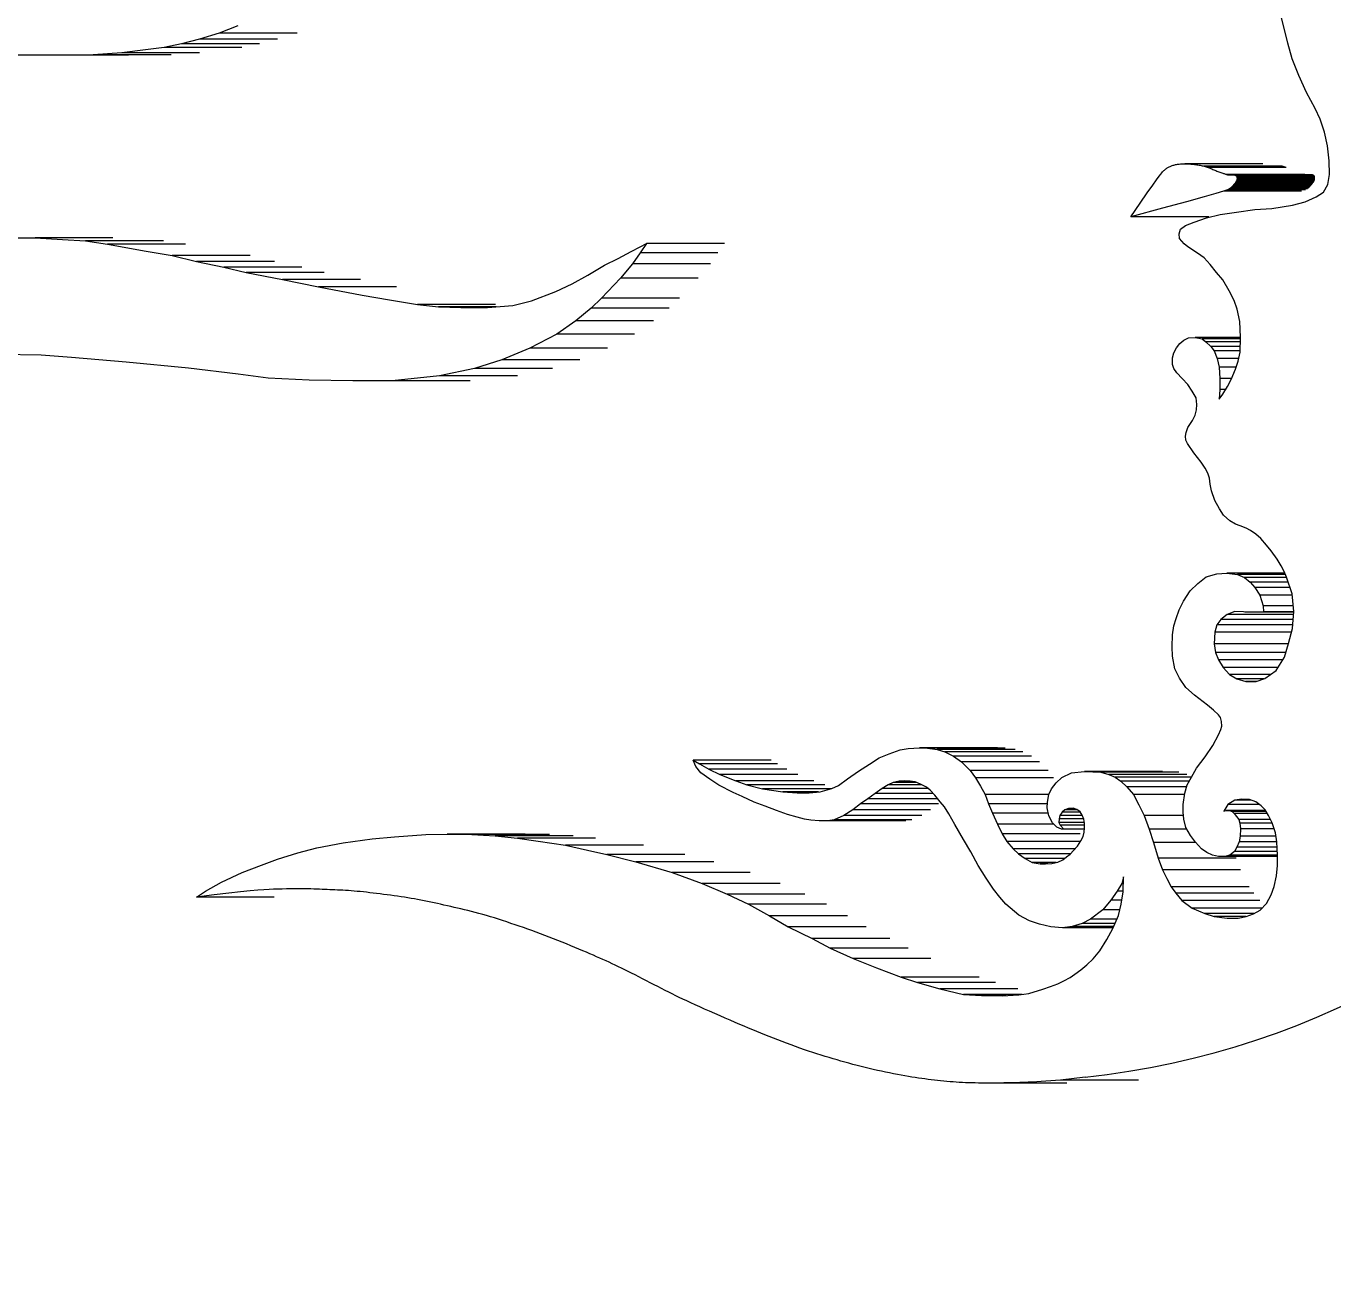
# Model space of a CAD drawing. Header units: inches. Extents: x 19 to 503, y 7 to 322.
# Drawn here: x 374.209 to 374.733, y 122.942 to 123.445 of the extents above; entities that cross this region are included whole.
import ezdxf

# ---------------------------------------------------------------- set-up
doc = ezdxf.new("R2010")
doc.units = ezdxf.units.IN
doc.header["$LTSCALE"] = 15
doc.header["$MEASUREMENT"] = 0
doc.layers.add('Dimension (ANSI)', color=7, linetype='Continuous', lineweight=25)
doc.layers.add('Visible (ANSI)', color=7, linetype='Continuous', lineweight=50)
doc.styles.add('MEMCOR Medium', font='arial.ttf')
doc.dimstyles.new('Default (ANSI)', dxfattribs={"dimscale": 15, "dimtxt": 0.15, "dimasz": 0.098425, "dimexe": 0.125, "dimexo": 0.0625, "dimgap": 0.031496, "dimtad": 0, "dimtih": 1, "dimtoh": 1, "dimdec": 4, "dimrnd": 1e-08, "dimzin": 3, "dimdsep": 46, "dimlunit": 5, "dimtxsty": 'MEMCOR Medium', "dimcen": 0.09, "dimdle": 0.393701, "dimclrd": 256, "dimclre": 256, "dimclrt": 256, "dimadec": 0, "dimazin": 1, "dimtfac": 0.8, "dimtofl": 0, "dimtmove": 0, "dimatfit": 3, "dimfxl": 1, "dimfrac": 1, "dimtolj": 1, "dimtzin": 4, "dimlwd": -1, "dimlwe": -1, "dimarcsym": 0})

# ---------------------------------------------------------------- blocks, each defined once
blk = doc.blocks.new('*D25')
at = {"layer": 'Defpoints', "color": 0, "transparency": 16777216}
for p in [(385.97105, 149.75937), (323.54898, 58.49137), (366.3834, 58.49137)]:
    blk.add_point(p, dxfattribs=at)
at = {"layer": 'Dimension (ANSI)', "transparency": 16777216}
for p, q in [((385.03355, 149.75937), (321.67398, 149.75937)), ((323.54898, 148.28299), (323.54898, 114.59505)), ((323.54898, 59.96775), (323.54898, 95.4736)), ((365.4459, 58.49137), (321.67398, 58.49137))]:
    blk.add_line(p, q, dxfattribs=at)
for points in [[(323.30292, 148.28299), (323.79504, 148.28299), (323.54898, 149.75937)], [(323.30292, 59.96775), (323.79504, 59.96775), (323.54898, 58.49137)]]:
    blk.add_solid(points, dxfattribs=at)
at = {"layer": 'Dimension (ANSI)', "transparency": 16777216, "char_height": 2.2500001, "attachment_point": 5, "style": 'MEMCOR Medium'}
for s, insert in [('\\A1; \\fArial|b0|i0;91{\\H0.8x;\\S1#4;} in', (323.54898, 107.32963)), ('\\A1;[2318.2 mm]{\\P\\fArial|b0|i0;SHIPPING\\P\\fArial|b0|i0;HEIGHT\\P\\fArial|b0|i0;REF.}', (323.54898, 97.76891))]:
    blk.add_mtext(s, dxfattribs=dict(at, insert=insert))

msp = doc.modelspace()

# ---------------------------------------------------------------- linework, layer by layer
at = {"layer": 'Visible (ANSI)', "linetype": 'Continuous', "lineweight": 18}
for p, q in [((374.71462, 123.43844), (374.71125, 123.45201)), ((374.29351, 123.44542), (374.28603, 123.44251)), ((374.27818, 123.44015), (374.27094, 123.43823)), ((374.28603, 123.44251), (374.27818, 123.44015)), ((374.30943, 123.44015), (374.27818, 123.44015)), ((374.31728, 123.44251), (374.28603, 123.44251)), ((374.21838, 123.43364), (374.20506, 123.43372)), ((374.23558, 123.43377), (374.21838, 123.43364)), ((374.24963, 123.43364), (374.21838, 123.43364)), ((374.24695, 123.43464), (374.23558, 123.43377)), ((374.26683, 123.43377), (374.23558, 123.43377)), ((374.25656, 123.43577), (374.24695, 123.43464)), ((374.2782, 123.43464), (374.24695, 123.43464)), ((374.26393, 123.43672), (374.25656, 123.43577)), ((374.27094, 123.43823), (374.26393, 123.43672)), ((374.29518, 123.43672), (374.26393, 123.43672)), ((374.30219, 123.43823), (374.27094, 123.43823)), ((374.71638, 123.4322), (374.71462, 123.43844)), ((374.71905, 123.42551), (374.71638, 123.4322)), ((374.72216, 123.41877), (374.71905, 123.42551)), ((374.72562, 123.41225), (374.72216, 123.41877)), ((374.72754, 123.40796), (374.72562, 123.41225)), ((374.72929, 123.40281), (374.72754, 123.40796)), ((374.73052, 123.39738), (374.72929, 123.40281)), ((374.73121, 123.39132), (374.73052, 123.39738)), ((374.73136, 123.38578), (374.73121, 123.39132)), ((374.66366, 123.38601), (374.66408, 123.38653)), ((374.66408, 123.38653), (374.66438, 123.38685)), ((374.66438, 123.38685), (374.66465, 123.38713)), ((374.66465, 123.38713), (374.66492, 123.38739)), ((374.66492, 123.38739), (374.66518, 123.38764)), ((374.66518, 123.38764), (374.66545, 123.38787)), ((374.66545, 123.38787), (374.66572, 123.38808)), ((374.66572, 123.38808), (374.66599, 123.38828)), ((374.66599, 123.38828), (374.66626, 123.38847)), ((374.66626, 123.38847), (374.66653, 123.38864)), ((374.66653, 123.38864), (374.66681, 123.3888)), ((374.66681, 123.3888), (374.66709, 123.38895)), ((374.66709, 123.38895), (374.66737, 123.38909)), ((374.66737, 123.38909), (374.66767, 123.38921)), ((374.66767, 123.38921), (374.66797, 123.38933)), ((374.66797, 123.38933), (374.66827, 123.38944)), ((374.66827, 123.38944), (374.66859, 123.38954)), ((374.66859, 123.38954), (374.66891, 123.38963)), ((374.66891, 123.38963), (374.66925, 123.38972)), ((374.66925, 123.38972), (374.66959, 123.3898)), ((374.66959, 123.3898), (374.66995, 123.38987)), ((374.66995, 123.38987), (374.67032, 123.38993)), ((374.67032, 123.38993), (374.6707, 123.38999)), ((374.6707, 123.38999), (374.6711, 123.39003)), ((374.6711, 123.39003), (374.67151, 123.39007)), ((374.67151, 123.39007), (374.67194, 123.3901)), ((374.67194, 123.3901), (374.67238, 123.39012)), ((374.67238, 123.39012), (374.67284, 123.39013)), ((374.67284, 123.39013), (374.67331, 123.39013)), ((374.70456, 123.39013), (374.67331, 123.39013)), ((374.67331, 123.39013), (374.67379, 123.39012)), ((374.67379, 123.39012), (374.67428, 123.39011)), ((374.67428, 123.39011), (374.67477, 123.39008)), ((374.67477, 123.39008), (374.67526, 123.39006)), ((374.67526, 123.39006), (374.67575, 123.39002)), ((374.67575, 123.39002), (374.67623, 123.38998)), ((374.67623, 123.38998), (374.67671, 123.38994)), ((374.67671, 123.38994), (374.67718, 123.38988)), ((374.67718, 123.38988), (374.67764, 123.38983)), ((374.67764, 123.38983), (374.6781, 123.38976)), ((374.6781, 123.38976), (374.67855, 123.38969)), ((374.67855, 123.38969), (374.679, 123.38962)), ((374.679, 123.38962), (374.67943, 123.38954)), ((374.67943, 123.38954), (374.67985, 123.38945)), ((374.67985, 123.38945), (374.68027, 123.38936)), ((374.68027, 123.38936), (374.68067, 123.38926)), ((374.68067, 123.38926), (374.68108, 123.38916)), ((374.71233, 123.38916), (374.68108, 123.38916)), ((374.68108, 123.38916), (374.68147, 123.38905)), ((374.71272, 123.38905), (374.68147, 123.38905)), ((374.68147, 123.38905), (374.68186, 123.38893)), ((374.71311, 123.38893), (374.68186, 123.38893)), ((374.68186, 123.38893), (374.68225, 123.3888)), ((374.7135, 123.3888), (374.68225, 123.3888)), ((374.68225, 123.3888), (374.68264, 123.38866)), ((374.71389, 123.38866), (374.68264, 123.38866)), ((374.68264, 123.38866), (374.68302, 123.38852)), ((374.68302, 123.38852), (374.68341, 123.38837)), ((374.68341, 123.38837), (374.68379, 123.38821)), ((374.68379, 123.38821), (374.68418, 123.38805)), ((374.68418, 123.38805), (374.68457, 123.38789)), ((374.68457, 123.38789), (374.68496, 123.38772)), ((374.68496, 123.38772), (374.68537, 123.38756)), ((374.68537, 123.38756), (374.68577, 123.3874)), ((374.68577, 123.3874), (374.68618, 123.38724)), ((374.68618, 123.38724), (374.6866, 123.38708)), ((374.6866, 123.38708), (374.68701, 123.38693)), ((374.68701, 123.38693), (374.68741, 123.38678)), ((374.68741, 123.38678), (374.68781, 123.38664)), ((374.68781, 123.38664), (374.68818, 123.38651)), ((374.68818, 123.38651), (374.68853, 123.38639)), ((374.68853, 123.38639), (374.68885, 123.38628)), ((374.68885, 123.38628), (374.68914, 123.38618)), ((374.68914, 123.38618), (374.68941, 123.38608)), ((374.68941, 123.38608), (374.68964, 123.386)), ((374.65827, 123.37846), (374.66042, 123.38152)), ((374.66042, 123.38152), (374.66195, 123.38368)), ((374.66195, 123.38368), (374.66299, 123.38512)), ((374.66299, 123.38512), (374.66366, 123.38601)), ((374.68964, 123.386), (374.68986, 123.38593)), ((374.68986, 123.38593), (374.69006, 123.38587)), ((374.72131, 123.38587), (374.69006, 123.38587)), ((374.69006, 123.38587), (374.69025, 123.38582)), ((374.7215, 123.38582), (374.69025, 123.38582)), ((374.69025, 123.38582), (374.69043, 123.38577)), ((374.72168, 123.38577), (374.69043, 123.38577)), ((374.69043, 123.38577), (374.69061, 123.38574)), ((374.72186, 123.38574), (374.69061, 123.38574)), ((374.69061, 123.38574), (374.69078, 123.38571)), ((374.69256, 123.38571), (374.69078, 123.38571)), ((374.69078, 123.38571), (374.69096, 123.38569)), ((374.69212, 123.38569), (374.69096, 123.38569)), ((374.69096, 123.38569), (374.69113, 123.38568)), ((374.69186, 123.38568), (374.69113, 123.38568)), ((374.69113, 123.38568), (374.6913, 123.38567)), ((374.69165, 123.38567), (374.6913, 123.38567)), ((374.6913, 123.38567), (374.69148, 123.38567)), ((374.69148, 123.38567), (374.69165, 123.38567)), ((374.69165, 123.38567), (374.69181, 123.38568)), ((374.69181, 123.38568), (374.69198, 123.38568)), ((374.69221, 123.38088), (374.69192, 123.3806)), ((374.69198, 123.38568), (374.69214, 123.38569)), ((374.69214, 123.38569), (374.6923, 123.3857)), ((374.69248, 123.38117), (374.69221, 123.38088)), ((374.72346, 123.38088), (374.69221, 123.38088)), ((374.6923, 123.3857), (374.69246, 123.38571)), ((374.69246, 123.38571), (374.69262, 123.38571)), ((374.69275, 123.38147), (374.69248, 123.38117)), ((374.72373, 123.38117), (374.69248, 123.38117)), ((374.69262, 123.38571), (374.69277, 123.38571)), ((374.69301, 123.38177), (374.69275, 123.38147)), ((374.724, 123.38147), (374.69275, 123.38147)), ((374.72402, 123.38571), (374.69277, 123.38571)), ((374.69277, 123.38571), (374.69291, 123.38571)), ((374.72416, 123.38571), (374.69291, 123.38571)), ((374.69291, 123.38571), (374.69305, 123.38569)), ((374.69325, 123.38207), (374.69301, 123.38177)), ((374.72426, 123.38177), (374.69301, 123.38177)), ((374.7243, 123.38569), (374.69305, 123.38569)), ((374.69305, 123.38569), (374.69318, 123.38567)), ((374.72443, 123.38567), (374.69318, 123.38567)), ((374.69318, 123.38567), (374.69331, 123.38564)), ((374.69346, 123.38236), (374.69325, 123.38207)), ((374.7245, 123.38207), (374.69325, 123.38207)), ((374.72456, 123.38564), (374.69331, 123.38564)), ((374.69331, 123.38564), (374.69343, 123.3856)), ((374.72468, 123.3856), (374.69343, 123.3856)), ((374.69343, 123.3856), (374.69355, 123.38555)), ((374.69365, 123.38263), (374.69346, 123.38236)), ((374.72471, 123.38236), (374.69346, 123.38236)), ((374.7248, 123.38555), (374.69355, 123.38555)), ((374.69355, 123.38555), (374.69366, 123.38549)), ((374.6938, 123.38289), (374.69365, 123.38263)), ((374.7249, 123.38263), (374.69365, 123.38263)), ((374.72491, 123.38549), (374.69366, 123.38549)), ((374.69366, 123.38549), (374.69376, 123.38543)), ((374.72501, 123.38543), (374.69376, 123.38543)), ((374.69376, 123.38543), (374.69385, 123.38536)), ((374.69393, 123.38313), (374.6938, 123.38289)), ((374.72505, 123.38289), (374.6938, 123.38289)), ((374.7251, 123.38536), (374.69385, 123.38536)), ((374.69385, 123.38536), (374.69393, 123.38528)), ((374.72518, 123.38528), (374.69393, 123.38528)), ((374.69393, 123.38528), (374.69401, 123.38519)), ((374.69403, 123.38335), (374.69393, 123.38313)), ((374.72518, 123.38313), (374.69393, 123.38313)), ((374.72526, 123.38519), (374.69401, 123.38519)), ((374.69401, 123.38519), (374.69407, 123.3851)), ((374.69411, 123.38356), (374.69403, 123.38335)), ((374.72528, 123.38335), (374.69403, 123.38335)), ((374.72532, 123.3851), (374.69407, 123.3851)), ((374.69407, 123.3851), (374.69412, 123.385)), ((374.69417, 123.38375), (374.69411, 123.38356)), ((374.72536, 123.38356), (374.69411, 123.38356)), ((374.72537, 123.385), (374.69412, 123.385)), ((374.69412, 123.385), (374.69417, 123.3849)), ((374.72542, 123.3849), (374.69417, 123.3849)), ((374.69417, 123.3849), (374.6942, 123.38479)), ((374.69421, 123.38393), (374.69417, 123.38375)), ((374.72542, 123.38375), (374.69417, 123.38375)), ((374.72545, 123.38479), (374.6942, 123.38479)), ((374.6942, 123.38479), (374.69423, 123.38467)), ((374.69424, 123.3841), (374.69421, 123.38393)), ((374.72546, 123.38393), (374.69421, 123.38393)), ((374.72548, 123.38467), (374.69423, 123.38467)), ((374.69423, 123.38467), (374.69425, 123.38454)), ((374.69425, 123.38425), (374.69424, 123.3841)), ((374.72549, 123.3841), (374.69424, 123.3841)), ((374.7255, 123.38454), (374.69425, 123.38454)), ((374.69425, 123.38454), (374.69425, 123.3844)), ((374.7255, 123.3844), (374.69425, 123.3844)), ((374.69425, 123.3844), (374.69425, 123.38425)), ((374.7255, 123.38425), (374.69425, 123.38425)), ((374.72895, 123.37875), (374.73069, 123.38186)), ((374.73069, 123.38186), (374.73136, 123.38578)), ((374.65539, 123.37432), (374.65827, 123.37846)), ((374.68101, 123.37686), (374.67403, 123.37494)), ((374.68579, 123.37822), (374.68101, 123.37686)), ((374.6888, 123.37913), (374.68579, 123.37822)), ((374.69048, 123.3797), (374.6888, 123.37913)), ((374.72005, 123.37913), (374.6888, 123.37913)), ((374.69127, 123.38007), (374.69048, 123.3797)), ((374.72173, 123.3797), (374.69048, 123.3797)), ((374.69163, 123.38033), (374.69127, 123.38007)), ((374.72252, 123.38007), (374.69127, 123.38007)), ((374.69192, 123.3806), (374.69163, 123.38033)), ((374.72288, 123.38033), (374.69163, 123.38033)), ((374.72317, 123.3806), (374.69192, 123.3806)), ((374.72159, 123.37494), (374.72603, 123.37685)), ((374.72603, 123.37685), (374.72895, 123.37875)), ((374.65165, 123.36892), (374.65539, 123.37432)), ((374.66438, 123.37233), (374.65165, 123.36892)), ((374.67403, 123.37494), (374.66438, 123.37233)), ((374.6875, 123.36976), (374.694, 123.37078)), ((374.694, 123.37078), (374.70138, 123.37182)), ((374.70138, 123.37182), (374.70815, 123.37223)), ((374.70815, 123.37223), (374.71644, 123.37352)), ((374.71644, 123.37352), (374.72159, 123.37494)), ((374.6829, 123.36892), (374.65165, 123.36892)), ((374.67153, 123.36396), (374.67356, 123.36533)), ((374.67356, 123.36533), (374.67702, 123.36672)), ((374.67702, 123.36672), (374.68199, 123.36844)), ((374.68199, 123.36844), (374.6875, 123.36976)), ((374.20221, 123.36043), (374.21221, 123.36045)), ((374.24346, 123.36045), (374.21221, 123.36045)), ((374.21221, 123.36045), (374.22328, 123.35981)), ((374.67102, 123.36211), (374.67153, 123.36396)), ((374.67113, 123.36016), (374.67102, 123.36211)), ((374.67212, 123.35904), (374.67113, 123.36016)), ((374.22328, 123.35981), (374.23247, 123.35927)), ((374.26372, 123.35927), (374.23247, 123.35927)), ((374.23247, 123.35927), (374.24131, 123.35791)), ((374.27256, 123.35791), (374.24131, 123.35791)), ((374.24131, 123.35791), (374.2568, 123.35516)), ((374.2568, 123.35516), (374.26718, 123.35341)), ((374.44602, 123.35209), (374.45128, 123.35502)), ((374.45128, 123.35502), (374.45491, 123.35684)), ((374.45748, 123.3582), (374.45483, 123.35445)), ((374.45491, 123.35684), (374.45748, 123.3582)), ((374.48873, 123.3582), (374.45748, 123.3582)), ((374.67311, 123.35803), (374.67212, 123.35904)), ((374.67453, 123.35681), (374.67311, 123.35803)), ((374.67845, 123.35424), (374.67453, 123.35681)), ((374.29843, 123.35341), (374.26718, 123.35341)), ((374.26718, 123.35341), (374.27698, 123.35098)), ((374.30823, 123.35098), (374.27698, 123.35098)), ((374.27698, 123.35098), (374.28795, 123.34871)), ((374.43394, 123.34552), (374.44063, 123.34943)), ((374.44063, 123.34943), (374.44602, 123.35209)), ((374.45179, 123.34997), (374.44693, 123.34422)), ((374.45483, 123.35445), (374.45179, 123.34997)), ((374.48304, 123.34997), (374.45179, 123.34997)), ((374.48608, 123.35445), (374.45483, 123.35445)), ((374.68106, 123.35239), (374.67845, 123.35424)), ((374.68349, 123.34974), (374.68106, 123.35239)), ((374.68607, 123.34658), (374.68349, 123.34974)), ((374.3192, 123.34871), (374.28795, 123.34871)), ((374.28795, 123.34871), (374.29692, 123.34654)), ((374.32817, 123.34654), (374.29692, 123.34654)), ((374.29692, 123.34654), (374.31149, 123.34379)), ((374.42763, 123.34203), (374.43394, 123.34552)), ((374.44693, 123.34422), (374.43939, 123.33625)), ((374.47818, 123.34422), (374.44693, 123.34422)), ((374.68851, 123.34359), (374.68607, 123.34658)), ((374.34274, 123.34379), (374.31149, 123.34379)), ((374.31149, 123.34379), (374.32588, 123.34075)), ((374.35713, 123.34075), (374.32588, 123.34075)), ((374.32588, 123.34075), (374.34345, 123.33749)), ((374.41131, 123.33512), (374.42107, 123.33895)), ((374.42107, 123.33895), (374.42763, 123.34203)), ((374.69111, 123.33914), (374.68851, 123.34359)), ((374.6931, 123.33528), (374.69111, 123.33914)), ((374.34345, 123.33749), (374.3543, 123.33562)), ((374.3543, 123.33562), (374.36555, 123.33374)), ((374.3968, 123.33374), (374.36555, 123.33374)), ((374.36555, 123.33374), (374.37403, 123.33279)), ((374.4038, 123.33324), (374.41131, 123.33512)), ((374.43939, 123.33625), (374.43523, 123.33217)), ((374.47064, 123.33625), (374.43939, 123.33625)), ((374.69434, 123.33184), (374.6931, 123.33528)), ((374.3972, 123.33279), (374.37403, 123.33279)), ((374.37403, 123.33279), (374.38298, 123.33252)), ((374.38298, 123.33252), (374.39369, 123.33254)), ((374.39369, 123.33254), (374.4038, 123.33324)), ((374.43523, 123.33217), (374.42903, 123.32722)), ((374.46648, 123.33217), (374.43523, 123.33217)), ((374.69537, 123.32689), (374.69434, 123.33184)), ((374.42903, 123.32722), (374.4214, 123.32178)), ((374.46028, 123.32722), (374.42903, 123.32722)), ((374.69559, 123.32067), (374.69537, 123.32689)), ((374.4214, 123.32178), (374.41059, 123.31617)), ((374.45265, 123.32178), (374.4214, 123.32178)), ((374.66994, 123.31627), (374.67134, 123.31802)), ((374.67134, 123.31802), (374.6729, 123.31934)), ((374.6729, 123.31934), (374.67476, 123.32032)), ((374.67476, 123.32032), (374.67746, 123.32054)), ((374.69559, 123.32054), (374.67746, 123.32054)), ((374.67746, 123.32054), (374.68031, 123.31989)), ((374.69557, 123.31989), (374.68031, 123.31989)), ((374.68031, 123.31989), (374.68175, 123.31879)), ((374.69555, 123.31879), (374.68175, 123.31879)), ((374.68175, 123.31879), (374.68372, 123.31692)), ((374.69544, 123.31461), (374.69559, 123.32067)), ((374.21465, 123.31337), (374.19782, 123.3137)), ((374.22687, 123.31249), (374.21465, 123.31337)), ((374.41059, 123.31617), (374.39943, 123.31147)), ((374.44184, 123.31617), (374.41059, 123.31617)), ((374.66833, 123.31227), (374.66891, 123.31436)), ((374.66891, 123.31436), (374.66994, 123.31627)), ((374.6955, 123.31692), (374.68372, 123.31692)), ((374.68372, 123.31692), (374.68501, 123.31512)), ((374.69545, 123.31512), (374.68501, 123.31512)), ((374.68501, 123.31512), (374.68632, 123.31203)), ((374.69473, 123.31097), (374.69544, 123.31461)), ((374.24873, 123.31057), (374.22687, 123.31249)), ((374.27379, 123.30812), (374.24873, 123.31057)), ((374.29372, 123.30582), (374.27379, 123.30812)), ((374.38849, 123.30799), (374.37447, 123.30506)), ((374.39943, 123.31147), (374.38849, 123.30799)), ((374.41974, 123.30799), (374.38849, 123.30799)), ((374.43068, 123.31147), (374.39943, 123.31147)), ((374.66836, 123.30959), (374.66833, 123.31227)), ((374.66891, 123.30804), (374.66836, 123.30959)), ((374.67005, 123.30633), (374.66891, 123.30804)), ((374.69494, 123.31203), (374.68632, 123.31203)), ((374.68632, 123.31203), (374.68704, 123.30858)), ((374.69387, 123.30858), (374.68704, 123.30858)), ((374.68704, 123.30858), (374.68739, 123.30409)), ((374.69189, 123.30364), (374.69357, 123.30775)), ((374.69357, 123.30775), (374.69473, 123.31097)), ((374.30564, 123.30422), (374.29372, 123.30582)), ((374.32212, 123.3033), (374.30564, 123.30422)), ((374.33967, 123.30309), (374.32212, 123.3033)), ((374.35546, 123.3031), (374.33967, 123.30309)), ((374.37092, 123.30309), (374.33967, 123.30309)), ((374.37447, 123.30506), (374.35546, 123.3031)), ((374.38671, 123.3031), (374.35546, 123.3031)), ((374.40572, 123.30506), (374.37447, 123.30506)), ((374.67225, 123.30403), (374.67005, 123.30633)), ((374.67453, 123.30156), (374.67225, 123.30403)), ((374.68739, 123.30409), (374.68737, 123.29959)), ((374.69207, 123.30409), (374.68739, 123.30409)), ((374.69043, 123.30076), (374.69189, 123.30364)), ((374.6762, 123.29899), (374.67453, 123.30156)), ((374.67781, 123.29625), (374.6762, 123.29899)), ((374.68737, 123.29959), (374.68711, 123.29578)), ((374.68711, 123.29578), (374.68859, 123.29771)), ((374.68972, 123.29959), (374.68737, 123.29959)), ((374.68859, 123.29771), (374.69043, 123.30076)), ((374.67814, 123.29366), (374.67781, 123.29625)), ((374.67802, 123.29141), (374.67814, 123.29366)), ((374.67457, 123.28438), (374.67634, 123.28723)), ((374.67634, 123.28723), (374.67751, 123.28933)), ((374.67751, 123.28933), (374.67802, 123.29141)), ((374.67361, 123.28089), (374.67383, 123.28232)), ((374.67383, 123.28232), (374.67457, 123.28438)), ((374.67374, 123.27933), (374.67361, 123.28089)), ((374.67435, 123.27797), (374.67374, 123.27933)), ((374.6769, 123.2742), (374.67435, 123.27797)), ((374.67987, 123.27054), (374.6769, 123.2742)), ((374.68145, 123.26807), (374.67987, 123.27054)), ((374.68254, 123.26604), (374.68145, 123.26807)), ((374.68326, 123.26407), (374.68254, 123.26604)), ((374.68352, 123.26164), (374.68326, 123.26407)), ((374.68397, 123.25896), (374.68352, 123.26164)), ((374.68537, 123.25506), (374.68397, 123.25896)), ((374.68719, 123.25174), (374.68537, 123.25506)), ((374.68886, 123.24919), (374.68719, 123.25174)), ((374.69134, 123.24691), (374.68886, 123.24919)), ((374.69358, 123.24566), (374.69134, 123.24691)), ((374.69554, 123.24497), (374.69358, 123.24566)), ((374.69793, 123.24407), (374.69554, 123.24497)), ((374.69958, 123.24306), (374.69793, 123.24407)), ((374.70175, 123.24155), (374.69958, 123.24306)), ((374.70378, 123.23986), (374.70175, 123.24155)), ((374.70612, 123.23715), (374.70378, 123.23986)), ((374.70793, 123.23495), (374.70612, 123.23715)), ((374.71035, 123.23164), (374.70793, 123.23495)), ((374.71195, 123.22891), (374.71035, 123.23164)), ((374.71316, 123.2267), (374.71195, 123.22891)), ((374.6785, 123.22183), (374.68193, 123.22449)), ((374.68193, 123.22449), (374.68611, 123.22576)), ((374.68611, 123.22576), (374.69014, 123.22601)), ((374.71344, 123.22601), (374.69014, 123.22601)), ((374.69014, 123.22601), (374.6945, 123.22542)), ((374.71367, 123.22542), (374.6945, 123.22542)), ((374.6945, 123.22542), (374.69725, 123.22426)), ((374.71413, 123.22426), (374.69725, 123.22426)), ((374.69725, 123.22426), (374.69953, 123.22234)), ((374.71408, 123.2244), (374.71316, 123.2267)), ((374.71633, 123.21775), (374.71408, 123.2244)), ((374.67278, 123.21477), (374.67547, 123.2189)), ((374.67547, 123.2189), (374.6785, 123.22183)), ((374.71478, 123.22234), (374.69953, 123.22234)), ((374.69953, 123.22234), (374.70133, 123.22023)), ((374.71549, 123.22023), (374.70133, 123.22023)), ((374.70133, 123.22023), (374.70338, 123.2171)), ((374.67104, 123.2113), (374.67278, 123.21477)), ((374.71639, 123.2171), (374.70338, 123.2171)), ((374.70338, 123.2171), (374.70476, 123.21282)), ((374.71701, 123.21061), (374.71633, 123.21775)), ((374.66979, 123.20784), (374.67104, 123.2113)), ((374.69023, 123.20935), (374.68775, 123.20738)), ((374.69331, 123.21063), (374.69023, 123.20935)), ((374.71691, 123.20935), (374.69023, 123.20935)), ((374.69688, 123.21041), (374.69331, 123.21063)), ((374.69736, 123.21032), (374.69688, 123.21041)), ((374.70488, 123.21043), (374.69736, 123.21032)), ((374.71699, 123.21032), (374.69736, 123.21032)), ((374.7168, 123.21282), (374.70476, 123.21282)), ((374.70476, 123.21282), (374.70488, 123.21043)), ((374.717, 123.21043), (374.70488, 123.21043)), ((374.71649, 123.20374), (374.71701, 123.21061)), ((374.6683, 123.2013), (374.66886, 123.20485)), ((374.66886, 123.20485), (374.66979, 123.20784)), ((374.68611, 123.2053), (374.68531, 123.20226)), ((374.68775, 123.20738), (374.68611, 123.2053)), ((374.71661, 123.2053), (374.68611, 123.2053)), ((374.71677, 123.20738), (374.68775, 123.20738)), ((374.71489, 123.19781), (374.71649, 123.20374)), ((374.66823, 123.19647), (374.6683, 123.2013)), ((374.68531, 123.20226), (374.68501, 123.19759)), ((374.71483, 123.19759), (374.68501, 123.19759)), ((374.68501, 123.19759), (374.68564, 123.19417)), ((374.7161, 123.20226), (374.68531, 123.20226)), ((374.71329, 123.19229), (374.71489, 123.19781)), ((374.6684, 123.19266), (374.66823, 123.19647)), ((374.66928, 123.18758), (374.6684, 123.19266)), ((374.71384, 123.19417), (374.68564, 123.19417)), ((374.68564, 123.19417), (374.68687, 123.19116)), ((374.70989, 123.18698), (374.71329, 123.19229)), ((374.67117, 123.18388), (374.66928, 123.18758)), ((374.71257, 123.19116), (374.68687, 123.19116)), ((374.68687, 123.19116), (374.68869, 123.18817)), ((374.71065, 123.18817), (374.68869, 123.18817)), ((374.68869, 123.18817), (374.69122, 123.18532)), ((374.70541, 123.18375), (374.70989, 123.18698)), ((374.67375, 123.18018), (374.67117, 123.18388)), ((374.70759, 123.18532), (374.69122, 123.18532)), ((374.69122, 123.18532), (374.6941, 123.18358)), ((374.70494, 123.18358), (374.6941, 123.18358)), ((374.6941, 123.18358), (374.6978, 123.18254)), ((374.70216, 123.18254), (374.6978, 123.18254)), ((374.6978, 123.18254), (374.70197, 123.18247)), ((374.70197, 123.18247), (374.70541, 123.18375)), ((374.67715, 123.17708), (374.67375, 123.18018)), ((374.68234, 123.1731), (374.67715, 123.17708)), ((374.68478, 123.17109), (374.68234, 123.1731)), ((374.68683, 123.16914), (374.68478, 123.17109)), ((374.68767, 123.16813), (374.68683, 123.16914)), ((374.68807, 123.16653), (374.68767, 123.16813)), ((374.68815, 123.16462), (374.68807, 123.16653)), ((374.68455, 123.15693), (374.68679, 123.16116)), ((374.68679, 123.16116), (374.68779, 123.1633)), ((374.68779, 123.1633), (374.68815, 123.16462)), ((374.55911, 123.15508), (374.56237, 123.15567)), ((374.56237, 123.15567), (374.56696, 123.15592)), ((374.59821, 123.15592), (374.56696, 123.15592)), ((374.56696, 123.15592), (374.57007, 123.15579)), ((374.60132, 123.15579), (374.57007, 123.15579)), ((374.57007, 123.15579), (374.57404, 123.15522)), ((374.68146, 123.15231), (374.68455, 123.15693)), ((374.47719, 123.14845), (374.47617, 123.15104)), ((374.50742, 123.15104), (374.47617, 123.15104)), ((374.47617, 123.15104), (374.47868, 123.14947)), ((374.54687, 123.14943), (374.55073, 123.15191)), ((374.55073, 123.15191), (374.55468, 123.15349)), ((374.55468, 123.15349), (374.55911, 123.15508)), ((374.60529, 123.15522), (374.57404, 123.15522)), ((374.57404, 123.15522), (374.57708, 123.15437)), ((374.60833, 123.15437), (374.57708, 123.15437)), ((374.57708, 123.15437), (374.5806, 123.15254)), ((374.61185, 123.15254), (374.5806, 123.15254)), ((374.5806, 123.15254), (374.58374, 123.15026)), ((374.67805, 123.14781), (374.68146, 123.15231)), ((374.47919, 123.14592), (374.47719, 123.14845)), ((374.50993, 123.14947), (374.47868, 123.14947)), ((374.47868, 123.14947), (374.48243, 123.14737)), ((374.4828, 123.14332), (374.47919, 123.14592)), ((374.51368, 123.14737), (374.48243, 123.14737)), ((374.48243, 123.14737), (374.48681, 123.1452)), ((374.51806, 123.1452), (374.48681, 123.1452)), ((374.48681, 123.1452), (374.49324, 123.14269)), ((374.53799, 123.14346), (374.54239, 123.14658)), ((374.54239, 123.14658), (374.54687, 123.14943)), ((374.61499, 123.15026), (374.58374, 123.15026)), ((374.58374, 123.15026), (374.5872, 123.14681)), ((374.61845, 123.14681), (374.5872, 123.14681)), ((374.5872, 123.14681), (374.58936, 123.14394)), ((374.624, 123.14404), (374.6279, 123.14585)), ((374.6279, 123.14585), (374.63307, 123.14644)), ((374.66432, 123.14644), (374.63307, 123.14644)), ((374.63307, 123.14644), (374.63967, 123.14623)), ((374.67092, 123.14623), (374.63967, 123.14623)), ((374.63967, 123.14623), (374.64289, 123.14525)), ((374.67414, 123.14525), (374.64289, 123.14525)), ((374.64289, 123.14525), (374.6454, 123.14416)), ((374.67596, 123.14414), (374.67805, 123.14781)), ((374.48637, 123.14091), (374.4828, 123.14332)), ((374.49217, 123.13805), (374.48637, 123.14091)), ((374.52449, 123.14269), (374.49324, 123.14269)), ((374.49324, 123.14269), (374.49769, 123.14114)), ((374.52894, 123.14114), (374.49769, 123.14114)), ((374.49769, 123.14114), (374.504, 123.13953)), ((374.53171, 123.13959), (374.53442, 123.1408)), ((374.53442, 123.1408), (374.53799, 123.14346)), ((374.55432, 123.14111), (374.55193, 123.13963)), ((374.55632, 123.14198), (374.55432, 123.14111)), ((374.56784, 123.14111), (374.55432, 123.14111)), ((374.5587, 123.14256), (374.55632, 123.14198)), ((374.5659, 123.14198), (374.55632, 123.14198)), ((374.561, 123.14269), (374.5587, 123.14256)), ((374.56317, 123.14256), (374.5587, 123.14256)), ((374.56305, 123.14257), (374.561, 123.14269)), ((374.56523, 123.14226), (374.56305, 123.14257)), ((374.56725, 123.14141), (374.56523, 123.14226)), ((374.56976, 123.14016), (374.56725, 123.14141)), ((374.57114, 123.13895), (374.56976, 123.14016)), ((374.62061, 123.14394), (374.58936, 123.14394)), ((374.58936, 123.14394), (374.59135, 123.14056)), ((374.59135, 123.14056), (374.59325, 123.13727)), ((374.61986, 123.13945), (374.6217, 123.14195)), ((374.6217, 123.14195), (374.624, 123.14404)), ((374.67597, 123.14416), (374.6454, 123.14416)), ((374.6454, 123.14416), (374.64765, 123.14255)), ((374.67509, 123.14255), (374.64765, 123.14255)), ((374.64765, 123.14255), (374.65009, 123.14032)), ((374.67407, 123.14032), (374.65009, 123.14032)), ((374.65009, 123.14032), (374.65271, 123.13728)), ((374.67335, 123.13774), (374.67427, 123.14107)), ((374.67427, 123.14107), (374.67596, 123.14414)), ((374.49585, 123.13638), (374.49217, 123.13805)), ((374.50054, 123.13417), (374.49585, 123.13638)), ((374.53149, 123.13953), (374.504, 123.13953)), ((374.504, 123.13953), (374.51203, 123.13822)), ((374.52641, 123.13822), (374.51203, 123.13822)), ((374.51203, 123.13822), (374.51789, 123.13795)), ((374.52286, 123.13795), (374.51789, 123.13795)), ((374.51789, 123.13795), (374.52263, 123.13793)), ((374.52263, 123.13793), (374.52706, 123.13827)), ((374.52706, 123.13827), (374.53171, 123.13959)), ((374.54622, 123.13546), (374.5433, 123.1335)), ((374.54918, 123.13767), (374.54622, 123.13546)), ((374.57428, 123.13546), (374.54622, 123.13546)), ((374.55193, 123.13963), (374.54918, 123.13767)), ((374.57236, 123.13767), (374.54918, 123.13767)), ((374.57036, 123.13963), (374.55193, 123.13963)), ((374.57308, 123.13692), (374.57114, 123.13895)), ((374.5752, 123.13434), (374.57308, 123.13692)), ((374.61886, 123.13727), (374.59325, 123.13727)), ((374.59325, 123.13727), (374.59454, 123.13352)), ((374.61822, 123.13418), (374.61881, 123.13717)), ((374.61881, 123.13717), (374.61986, 123.13945)), ((374.67328, 123.13728), (374.65271, 123.13728)), ((374.65271, 123.13728), (374.65481, 123.13309)), ((374.67265, 123.13323), (374.67335, 123.13774)), ((374.69335, 123.13498), (374.69051, 123.1332)), ((374.6962, 123.13539), (374.69335, 123.13498)), ((374.69982, 123.13498), (374.69335, 123.13498)), ((374.6993, 123.13517), (374.6962, 123.13539)), ((374.70178, 123.13429), (374.6993, 123.13517)), ((374.50496, 123.13251), (374.50054, 123.13417)), ((374.50954, 123.13081), (374.50496, 123.13251)), ((374.514, 123.12915), (374.50954, 123.13081)), ((374.54012, 123.13108), (374.53655, 123.12881)), ((374.5433, 123.1335), (374.54012, 123.13108)), ((374.57137, 123.13108), (374.54012, 123.13108)), ((374.57455, 123.1335), (374.5433, 123.1335)), ((374.57694, 123.13227), (374.5752, 123.13434)), ((374.57864, 123.12944), (374.57694, 123.13227)), ((374.5799, 123.1273), (374.57864, 123.12944)), ((374.61818, 123.13352), (374.59454, 123.13352)), ((374.59454, 123.13352), (374.59622, 123.12969)), ((374.61851, 123.12969), (374.59622, 123.12969)), ((374.59622, 123.12969), (374.59821, 123.12532)), ((374.61807, 123.13181), (374.61822, 123.13418)), ((374.61873, 123.12863), (374.61807, 123.13181)), ((374.62408, 123.13016), (374.62317, 123.12885)), ((374.62514, 123.13113), (374.62408, 123.13016)), ((374.63136, 123.13016), (374.62408, 123.13016)), ((374.62664, 123.13165), (374.62514, 123.13113)), ((374.63014, 123.13113), (374.62514, 123.13113)), ((374.62858, 123.13168), (374.62664, 123.13165)), ((374.62867, 123.13165), (374.62664, 123.13165)), ((374.63005, 123.1312), (374.62858, 123.13168)), ((374.63132, 123.13021), (374.63005, 123.1312)), ((374.63216, 123.12893), (374.63132, 123.13021)), ((374.65481, 123.13309), (374.65694, 123.12886)), ((374.67259, 123.13017), (374.67265, 123.13323)), ((374.67292, 123.12735), (374.67259, 123.13017)), ((374.69051, 123.1332), (374.68895, 123.1305)), ((374.68895, 123.1305), (374.68994, 123.13081)), ((374.70568, 123.13081), (374.68994, 123.13081)), ((374.68994, 123.13081), (374.69119, 123.13077)), ((374.70318, 123.1332), (374.69051, 123.1332)), ((374.70571, 123.13077), (374.69119, 123.13077)), ((374.69119, 123.13077), (374.6923, 123.13044)), ((374.70589, 123.13044), (374.6923, 123.13044)), ((374.6923, 123.13044), (374.69311, 123.12959)), ((374.70638, 123.12959), (374.69311, 123.12959)), ((374.69311, 123.12959), (374.69397, 123.12845)), ((374.70386, 123.13267), (374.70178, 123.13429)), ((374.70555, 123.13104), (374.70386, 123.13267)), ((374.70685, 123.12877), (374.70555, 123.13104)), ((374.51778, 123.12818), (374.514, 123.12915)), ((374.52073, 123.12734), (374.51778, 123.12818)), ((374.52326, 123.12688), (374.52073, 123.12734)), ((374.52663, 123.12659), (374.52326, 123.12688)), ((374.53017, 123.12669), (374.52663, 123.12659)), ((374.55788, 123.12659), (374.52663, 123.12659)), ((374.53264, 123.12712), (374.53017, 123.12669)), ((374.56142, 123.12669), (374.53017, 123.12669)), ((374.53655, 123.12881), (374.53264, 123.12712)), ((374.56389, 123.12712), (374.53264, 123.12712)), ((374.5678, 123.12881), (374.53655, 123.12881)), ((374.58103, 123.1252), (374.5799, 123.1273)), ((374.58461, 123.11917), (374.58103, 123.1252)), ((374.62083, 123.12532), (374.59821, 123.12532)), ((374.59821, 123.12532), (374.60012, 123.12141)), ((374.62028, 123.12587), (374.61873, 123.12863)), ((374.622, 123.12415), (374.62028, 123.12587)), ((374.62379, 123.12325), (374.622, 123.12415)), ((374.62285, 123.1275), (374.62282, 123.12604)), ((374.633, 123.12604), (374.62282, 123.12604)), ((374.62282, 123.12604), (374.62336, 123.12493)), ((374.62317, 123.12885), (374.62285, 123.1275)), ((374.63278, 123.1275), (374.62285, 123.1275)), ((374.6322, 123.12885), (374.62317, 123.12885)), ((374.63306, 123.12493), (374.62336, 123.12493)), ((374.62336, 123.12493), (374.62485, 123.12326)), ((374.63286, 123.12732), (374.63216, 123.12893)), ((374.63303, 123.12575), (374.63286, 123.12732)), ((374.6331, 123.12385), (374.63303, 123.12575)), ((374.67274, 123.12886), (374.65694, 123.12886)), ((374.65694, 123.12886), (374.65905, 123.12334)), ((374.67376, 123.12394), (374.67292, 123.12735)), ((374.69397, 123.12845), (374.69494, 123.12713)), ((374.70772, 123.12713), (374.69494, 123.12713)), ((374.69494, 123.12713), (374.69535, 123.1257)), ((374.70844, 123.1257), (374.69535, 123.1257)), ((374.69535, 123.1257), (374.69563, 123.12351)), ((374.70839, 123.12586), (374.70685, 123.12877)), ((374.70963, 123.12185), (374.70839, 123.12586)), ((374.3358, 123.11789), (374.34746, 123.11944)), ((374.34746, 123.11944), (374.35639, 123.12026)), ((374.35639, 123.12026), (374.36895, 123.12114)), ((374.36895, 123.12114), (374.37753, 123.12127)), ((374.40878, 123.12127), (374.37753, 123.12127)), ((374.37753, 123.12127), (374.38731, 123.12115)), ((374.41856, 123.12115), (374.38731, 123.12115)), ((374.38731, 123.12115), (374.39673, 123.1206)), ((374.42798, 123.1206), (374.39673, 123.1206)), ((374.39673, 123.1206), (374.40568, 123.11964)), ((374.43693, 123.11964), (374.40568, 123.11964)), ((374.40568, 123.11964), (374.41404, 123.11853)), ((374.58747, 123.11425), (374.58461, 123.11917)), ((374.63137, 123.12141), (374.60012, 123.12141)), ((374.60012, 123.12141), (374.60194, 123.11838)), ((374.62388, 123.12325), (374.62379, 123.12325)), ((374.62485, 123.12326), (374.62388, 123.12325)), ((374.63305, 123.12325), (374.62388, 123.12325)), ((374.63305, 123.12326), (374.62485, 123.12326)), ((374.6316, 123.11867), (374.6325, 123.12042)), ((374.6325, 123.12042), (374.63297, 123.12216)), ((374.63297, 123.12216), (374.6331, 123.12385)), ((374.67411, 123.12334), (374.65905, 123.12334)), ((374.65905, 123.12334), (374.66081, 123.11802)), ((374.67565, 123.12074), (374.67376, 123.12394)), ((374.67753, 123.11811), (374.67565, 123.12074)), ((374.69546, 123.12045), (374.69504, 123.11825)), ((374.69563, 123.12351), (374.69546, 123.12045)), ((374.70986, 123.12045), (374.69546, 123.12045)), ((374.70912, 123.12351), (374.69563, 123.12351)), ((374.71023, 123.11819), (374.70963, 123.12185)), ((374.30941, 123.1113), (374.31761, 123.11376)), ((374.31761, 123.11376), (374.32521, 123.1158)), ((374.32521, 123.1158), (374.3358, 123.11789)), ((374.41404, 123.11853), (374.42496, 123.11689)), ((374.45621, 123.11689), (374.42496, 123.11689)), ((374.42496, 123.11689), (374.43381, 123.11483)), ((374.43381, 123.11483), (374.44157, 123.11316)), ((374.59047, 123.10871), (374.58747, 123.11425)), ((374.63143, 123.11838), (374.60194, 123.11838)), ((374.60194, 123.11838), (374.60447, 123.11546)), ((374.62937, 123.11546), (374.60447, 123.11546)), ((374.60447, 123.11546), (374.60659, 123.11343)), ((374.62729, 123.11333), (374.62873, 123.11475)), ((374.62873, 123.11475), (374.63027, 123.11646)), ((374.63027, 123.11646), (374.6316, 123.11867)), ((374.67762, 123.11802), (374.66081, 123.11802)), ((374.66081, 123.11802), (374.66268, 123.11175)), ((374.68001, 123.11544), (374.67753, 123.11811)), ((374.68208, 123.11395), (374.68001, 123.11544)), ((374.68435, 123.11284), (374.68208, 123.11395)), ((374.69323, 123.1143), (374.6914, 123.11283)), ((374.69421, 123.1161), (374.69323, 123.1143)), ((374.71044, 123.1143), (374.69323, 123.1143)), ((374.69504, 123.11825), (374.69421, 123.1161)), ((374.71034, 123.1161), (374.69421, 123.1161)), ((374.71022, 123.11825), (374.69504, 123.11825)), ((374.71052, 123.11288), (374.71023, 123.11819)), ((374.29529, 123.10599), (374.30301, 123.10886)), ((374.30301, 123.10886), (374.30941, 123.1113)), ((374.47282, 123.11316), (374.44157, 123.11316)), ((374.44157, 123.11316), (374.45317, 123.11017)), ((374.48442, 123.11017), (374.45317, 123.11017)), ((374.45317, 123.11017), (374.46776, 123.106)), ((374.59361, 123.10361), (374.59047, 123.10871)), ((374.62739, 123.11343), (374.60659, 123.11343)), ((374.60659, 123.11343), (374.60923, 123.1116)), ((374.62507, 123.1116), (374.60923, 123.1116)), ((374.60923, 123.1116), (374.61211, 123.10996)), ((374.62166, 123.10996), (374.61211, 123.10996)), ((374.61211, 123.10996), (374.61528, 123.10944)), ((374.61839, 123.10944), (374.61528, 123.10944)), ((374.61528, 123.10944), (374.61737, 123.10936)), ((374.61737, 123.10936), (374.62004, 123.10957)), ((374.62004, 123.10957), (374.62232, 123.11011)), ((374.62232, 123.11011), (374.6244, 123.11104)), ((374.6244, 123.11104), (374.62579, 123.11218)), ((374.62579, 123.11218), (374.62729, 123.11333)), ((374.69393, 123.11175), (374.66268, 123.11175)), ((374.66268, 123.11175), (374.66441, 123.10701)), ((374.68675, 123.11235), (374.68435, 123.11284)), ((374.6893, 123.11233), (374.68675, 123.11235)), ((374.6914, 123.11283), (374.6893, 123.11233)), ((374.71052, 123.11233), (374.6893, 123.11233)), ((374.71052, 123.11283), (374.6914, 123.11283)), ((374.71014, 123.10459), (374.71049, 123.10876)), ((374.71049, 123.10876), (374.71052, 123.11288)), ((374.28696, 123.102), (374.29529, 123.10599)), ((374.49901, 123.106), (374.46776, 123.106)), ((374.46776, 123.106), (374.47977, 123.10147)), ((374.59659, 123.09925), (374.59361, 123.10361)), ((374.64878, 123.10415), (374.64806, 123.10153)), ((374.64859, 123.0982), (374.64878, 123.10415)), ((374.69566, 123.10701), (374.66441, 123.10701)), ((374.66441, 123.10701), (374.66611, 123.10356)), ((374.66611, 123.10356), (374.66782, 123.10019)), ((374.70908, 123.10026), (374.71014, 123.10459)), ((374.2769, 123.09607), (374.28056, 123.09847)), ((374.28056, 123.09847), (374.28696, 123.102)), ((374.29465, 123.09819), (374.2899, 123.09767)), ((374.29846, 123.09857), (374.29465, 123.09819)), ((374.30151, 123.09884), (374.29846, 123.09857)), ((374.30399, 123.09901), (374.30151, 123.09884)), ((374.30606, 123.09912), (374.30399, 123.09901)), ((374.3079, 123.09919), (374.30606, 123.09912)), ((374.30966, 123.09925), (374.3079, 123.09919)), ((374.31137, 123.0993), (374.30966, 123.09925)), ((374.31302, 123.09934), (374.31137, 123.0993)), ((374.31461, 123.09937), (374.31302, 123.09934)), ((374.31614, 123.09938), (374.31461, 123.09937)), ((374.31762, 123.09939), (374.31614, 123.09938)), ((374.31902, 123.09939), (374.31762, 123.09939)), ((374.32037, 123.09938), (374.31902, 123.09939)), ((374.32164, 123.09936), (374.32037, 123.09938)), ((374.32286, 123.09933), (374.32164, 123.09936)), ((374.32403, 123.0993), (374.32286, 123.09933)), ((374.32515, 123.09926), (374.32403, 123.0993)), ((374.32624, 123.09921), (374.32515, 123.09926)), ((374.3273, 123.09916), (374.32624, 123.09921)), ((374.32834, 123.09912), (374.3273, 123.09916)), ((374.32938, 123.09907), (374.32834, 123.09912)), ((374.3304, 123.09903), (374.32938, 123.09907)), ((374.33143, 123.09899), (374.3304, 123.09903)), ((374.33247, 123.09894), (374.33143, 123.09899)), ((374.33351, 123.0989), (374.33247, 123.09894)), ((374.33457, 123.09885), (374.33351, 123.0989)), ((374.33564, 123.09879), (374.33457, 123.09885)), ((374.33674, 123.09873), (374.33564, 123.09879)), ((374.33786, 123.09866), (374.33674, 123.09873)), ((374.33901, 123.09857), (374.33786, 123.09866)), ((374.34018, 123.09848), (374.33901, 123.09857)), ((374.34139, 123.09837), (374.34018, 123.09848)), ((374.34262, 123.09826), (374.34139, 123.09837)), ((374.34388, 123.09813), (374.34262, 123.09826)), ((374.34516, 123.09799), (374.34388, 123.09813)), ((374.34648, 123.09785), (374.34516, 123.09799)), ((374.51102, 123.10147), (374.47977, 123.10147)), ((374.47977, 123.10147), (374.48971, 123.09722)), ((374.59916, 123.09598), (374.59659, 123.09925)), ((374.64615, 123.09847), (374.64361, 123.09489)), ((374.64806, 123.10153), (374.64615, 123.09847)), ((374.6486, 123.09847), (374.64615, 123.09847)), ((374.64781, 123.09321), (374.64859, 123.0982)), ((374.6487, 123.10153), (374.64806, 123.10153)), ((374.69907, 123.10019), (374.66782, 123.10019)), ((374.66782, 123.10019), (374.66976, 123.09766)), ((374.708, 123.09704), (374.70908, 123.10026)), ((374.28404, 123.09697), (374.2769, 123.09607)), ((374.30815, 123.09607), (374.2769, 123.09607)), ((374.2899, 123.09767), (374.28404, 123.09697)), ((374.34782, 123.09769), (374.34648, 123.09785)), ((374.34918, 123.09753), (374.34782, 123.09769)), ((374.35057, 123.09736), (374.34918, 123.09753)), ((374.35197, 123.09718), (374.35057, 123.09736)), ((374.35337, 123.09699), (374.35197, 123.09718)), ((374.35478, 123.0968), (374.35337, 123.09699)), ((374.35619, 123.09661), (374.35478, 123.0968)), ((374.35759, 123.09641), (374.35619, 123.09661)), ((374.35897, 123.0962), (374.35759, 123.09641)), ((374.36034, 123.09599), (374.35897, 123.0962)), ((374.36168, 123.09578), (374.36034, 123.09599)), ((374.36302, 123.09556), (374.36168, 123.09578)), ((374.36434, 123.09534), (374.36302, 123.09556)), ((374.36565, 123.0951), (374.36434, 123.09534)), ((374.36696, 123.09486), (374.36565, 123.0951)), ((374.36827, 123.09461), (374.36696, 123.09486)), ((374.36958, 123.09435), (374.36827, 123.09461)), ((374.37089, 123.09408), (374.36958, 123.09435)), ((374.37221, 123.09379), (374.37089, 123.09408)), ((374.37354, 123.0935), (374.37221, 123.09379)), ((374.37487, 123.0932), (374.37354, 123.0935)), ((374.37621, 123.09289), (374.37487, 123.0932)), ((374.37756, 123.09258), (374.37621, 123.09289)), ((374.52096, 123.09722), (374.48971, 123.09722)), ((374.48971, 123.09722), (374.49834, 123.09323)), ((374.52959, 123.09323), (374.49834, 123.09323)), ((374.49834, 123.09323), (374.50674, 123.08854)), ((374.60158, 123.09318), (374.59916, 123.09598)), ((374.60674, 123.08889), (374.60158, 123.09318)), ((374.64361, 123.09489), (374.64038, 123.09099)), ((374.64808, 123.09489), (374.64361, 123.09489)), ((374.64666, 123.08876), (374.64781, 123.09321)), ((374.70101, 123.09766), (374.66976, 123.09766)), ((374.66976, 123.09766), (374.67209, 123.09476)), ((374.70334, 123.09476), (374.67209, 123.09476)), ((374.67209, 123.09476), (374.6762, 123.0917)), ((374.70355, 123.09083), (374.70606, 123.09353)), ((374.70606, 123.09353), (374.708, 123.09704)), ((374.37891, 123.09227), (374.37756, 123.09258)), ((374.38027, 123.09195), (374.37891, 123.09227)), ((374.38164, 123.09164), (374.38027, 123.09195)), ((374.38302, 123.09132), (374.38164, 123.09164)), ((374.38442, 123.09099), (374.38302, 123.09132)), ((374.38583, 123.09066), (374.38442, 123.09099)), ((374.38726, 123.09031), (374.38583, 123.09066)), ((374.38872, 123.08994), (374.38726, 123.09031)), ((374.39021, 123.08954), (374.38872, 123.08994)), ((374.39172, 123.08913), (374.39021, 123.08954)), ((374.39327, 123.08868), (374.39172, 123.08913)), ((374.39485, 123.08821), (374.39327, 123.08868)), ((374.39645, 123.08771), (374.39485, 123.08821)), ((374.39808, 123.08719), (374.39645, 123.08771)), ((374.53799, 123.08854), (374.50674, 123.08854)), ((374.50674, 123.08854), (374.5143, 123.08412)), ((374.61099, 123.08657), (374.60674, 123.08889)), ((374.64038, 123.09099), (374.63551, 123.08725)), ((374.64724, 123.09099), (374.64038, 123.09099)), ((374.64445, 123.0835), (374.64666, 123.08876)), ((374.70435, 123.0917), (374.6762, 123.0917)), ((374.6762, 123.0917), (374.68131, 123.08948)), ((374.70099, 123.08948), (374.68131, 123.08948)), ((374.68131, 123.08948), (374.68506, 123.08826)), ((374.69779, 123.08826), (374.68506, 123.08826)), ((374.68506, 123.08826), (374.69024, 123.0876)), ((374.69024, 123.0876), (374.69468, 123.08767)), ((374.69468, 123.08767), (374.69786, 123.08827)), ((374.69786, 123.08827), (374.70086, 123.08942)), ((374.70086, 123.08942), (374.70355, 123.09083)), ((374.39973, 123.08666), (374.39808, 123.08719)), ((374.40139, 123.08611), (374.39973, 123.08666)), ((374.40306, 123.08555), (374.40139, 123.08611)), ((374.40474, 123.08498), (374.40306, 123.08555)), ((374.40642, 123.0844), (374.40474, 123.08498)), ((374.4081, 123.08382), (374.40642, 123.0844)), ((374.40979, 123.08322), (374.4081, 123.08382)), ((374.41149, 123.08262), (374.40979, 123.08322)), ((374.4132, 123.082), (374.41149, 123.08262)), ((374.54555, 123.08412), (374.5143, 123.08412)), ((374.5143, 123.08412), (374.52382, 123.07943)), ((374.61498, 123.0852), (374.61099, 123.08657)), ((374.61951, 123.08415), (374.61498, 123.0852)), ((374.62425, 123.08379), (374.61951, 123.08415)), ((374.62817, 123.08435), (374.62425, 123.08379)), ((374.64457, 123.08379), (374.62425, 123.08379)), ((374.63209, 123.08546), (374.62817, 123.08435)), ((374.64481, 123.08435), (374.62817, 123.08435)), ((374.63551, 123.08725), (374.63209, 123.08546)), ((374.64528, 123.08546), (374.63209, 123.08546)), ((374.64603, 123.08725), (374.63551, 123.08725)), ((374.64205, 123.07906), (374.64445, 123.0835)), ((374.41491, 123.08137), (374.4132, 123.082)), ((374.41664, 123.08072), (374.41491, 123.08137)), ((374.41838, 123.08006), (374.41664, 123.08072)), ((374.42013, 123.07938), (374.41838, 123.08006)), ((374.42189, 123.07869), (374.42013, 123.07938)), ((374.42364, 123.07799), (374.42189, 123.07869)), ((374.42537, 123.07728), (374.42364, 123.07799)), ((374.42707, 123.07659), (374.42537, 123.07728)), ((374.55507, 123.07943), (374.52382, 123.07943)), ((374.52382, 123.07943), (374.53114, 123.07555)), ((374.63923, 123.07458), (374.64205, 123.07906)), ((374.42873, 123.0759), (374.42707, 123.07659)), ((374.43033, 123.07522), (374.42873, 123.0759)), ((374.43188, 123.07457), (374.43033, 123.07522)), ((374.43335, 123.07394), (374.43188, 123.07457)), ((374.43476, 123.07334), (374.43335, 123.07394)), ((374.43611, 123.07275), (374.43476, 123.07334)), ((374.43742, 123.07218), (374.43611, 123.07275)), ((374.4387, 123.07161), (374.43742, 123.07218)), ((374.56239, 123.07555), (374.53114, 123.07555)), ((374.53114, 123.07555), (374.54024, 123.07143)), ((374.63657, 123.07138), (374.63923, 123.07458)), ((374.43995, 123.07105), (374.4387, 123.07161)), ((374.44119, 123.07049), (374.43995, 123.07105)), ((374.44242, 123.06993), (374.44119, 123.07049)), ((374.44365, 123.06935), (374.44242, 123.06993)), ((374.4449, 123.06877), (374.44365, 123.06935)), ((374.44616, 123.06817), (374.4449, 123.06877)), ((374.44745, 123.06755), (374.44616, 123.06817)), ((374.44876, 123.06691), (374.44745, 123.06755)), ((374.4501, 123.06625), (374.44876, 123.06691)), ((374.57149, 123.07143), (374.54024, 123.07143)), ((374.54024, 123.07143), (374.5497, 123.06772)), ((374.5497, 123.06772), (374.55956, 123.064)), ((374.62926, 123.0652), (374.63156, 123.06686)), ((374.63156, 123.06686), (374.63407, 123.06886)), ((374.63407, 123.06886), (374.63657, 123.07138)), ((374.45147, 123.06556), (374.4501, 123.06625)), ((374.45289, 123.06485), (374.45147, 123.06556)), ((374.45436, 123.0641), (374.45289, 123.06485)), ((374.45586, 123.06333), (374.45436, 123.0641)), ((374.45738, 123.06254), (374.45586, 123.06333)), ((374.45891, 123.06174), (374.45738, 123.06254)), ((374.46045, 123.06094), (374.45891, 123.06174)), ((374.59081, 123.064), (374.55956, 123.064)), ((374.55956, 123.064), (374.56607, 123.06178)), ((374.59732, 123.06178), (374.56607, 123.06178)), ((374.56607, 123.06178), (374.57504, 123.05925)), ((374.61948, 123.06021), (374.62233, 123.06135)), ((374.62233, 123.06135), (374.62477, 123.06254)), ((374.62477, 123.06254), (374.62727, 123.06388)), ((374.62727, 123.06388), (374.62926, 123.0652)), ((374.46197, 123.06016), (374.46045, 123.06094)), ((374.46347, 123.05938), (374.46197, 123.06016)), ((374.46493, 123.05864), (374.46347, 123.05938)), ((374.46636, 123.05792), (374.46493, 123.05864)), ((374.46775, 123.05722), (374.46636, 123.05792)), ((374.46915, 123.05653), (374.46775, 123.05722)), ((374.47057, 123.05585), (374.46915, 123.05653)), ((374.60629, 123.05925), (374.57504, 123.05925)), ((374.57504, 123.05925), (374.5846, 123.05708)), ((374.60813, 123.05708), (374.5846, 123.05708)), ((374.5846, 123.05708), (374.59175, 123.0566)), ((374.60163, 123.0566), (374.59175, 123.0566)), ((374.59175, 123.0566), (374.60004, 123.05652)), ((374.60004, 123.05652), (374.60674, 123.05689)), ((374.60674, 123.05689), (374.6108, 123.05745)), ((374.6108, 123.05745), (374.61632, 123.05909)), ((374.61632, 123.05909), (374.61948, 123.06021)), ((374.47203, 123.05515), (374.47057, 123.05585)), ((374.47355, 123.05444), (374.47203, 123.05515)), ((374.47517, 123.05369), (374.47355, 123.05444)), ((374.4769, 123.0529), (374.47517, 123.05369)), ((374.47875, 123.05206), (374.4769, 123.0529)), ((374.4807, 123.05119), (374.47875, 123.05206)), ((374.48273, 123.05028), (374.4807, 123.05119)), ((374.48481, 123.04937), (374.48273, 123.05028)), ((374.4869, 123.04845), (374.48481, 123.04937)), ((374.48898, 123.04754), (374.4869, 123.04845)), ((374.49101, 123.04666), (374.48898, 123.04754)), ((374.49297, 123.04581), (374.49101, 123.04666)), ((374.49484, 123.04501), (374.49297, 123.04581)), ((374.49662, 123.04426), (374.49484, 123.04501)), ((374.49834, 123.04353), (374.49662, 123.04426)), ((374.50001, 123.04284), (374.49834, 123.04353)), ((374.50165, 123.04216), (374.50001, 123.04284)), ((374.50328, 123.04149), (374.50165, 123.04216)), ((374.50492, 123.04083), (374.50328, 123.04149)), ((374.50659, 123.04017), (374.50492, 123.04083)), ((374.50831, 123.03949), (374.50659, 123.04017)), ((374.51006, 123.03881), (374.50831, 123.03949)), ((374.51183, 123.03813), (374.51006, 123.03881)), ((374.51362, 123.03745), (374.51183, 123.03813)), ((374.51542, 123.03679), (374.51362, 123.03745)), ((374.51721, 123.03613), (374.51542, 123.03679)), ((374.51898, 123.0355), (374.51721, 123.03613)), ((374.52073, 123.03489), (374.51898, 123.0355)), ((374.52244, 123.0343), (374.52073, 123.03489)), ((374.52413, 123.03375), (374.52244, 123.0343)), ((374.52578, 123.03321), (374.52413, 123.03375)), ((374.52742, 123.0327), (374.52578, 123.03321)), ((374.52903, 123.0322), (374.52742, 123.0327)), ((374.53063, 123.03172), (374.52903, 123.0322)), ((374.53223, 123.03125), (374.53063, 123.03172)), ((374.53382, 123.03079), (374.53223, 123.03125)), ((374.53542, 123.03033), (374.53382, 123.03079)), ((374.53702, 123.02987), (374.53542, 123.03033)), ((374.53862, 123.02943), (374.53702, 123.02987)), ((374.54022, 123.02899), (374.53862, 123.02943)), ((374.54184, 123.02856), (374.54022, 123.02899)), ((374.54346, 123.02813), (374.54184, 123.02856)), ((374.54509, 123.02772), (374.54346, 123.02813)), ((374.54673, 123.02733), (374.54509, 123.02772)), ((374.54838, 123.02694), (374.54673, 123.02733)), ((374.55003, 123.02657), (374.54838, 123.02694)), ((374.55167, 123.02621), (374.55003, 123.02657)), ((374.55331, 123.02586), (374.55167, 123.02621)), ((374.55492, 123.02554), (374.55331, 123.02586)), ((374.55651, 123.02522), (374.55492, 123.02554)), ((374.55806, 123.02493), (374.55651, 123.02522)), ((374.55957, 123.02465), (374.55806, 123.02493)), ((374.56103, 123.02439), (374.55957, 123.02465)), ((374.56244, 123.02415), (374.56103, 123.02439)), ((374.56382, 123.02393), (374.56244, 123.02415)), ((374.56516, 123.02372), (374.56382, 123.02393)), ((374.56648, 123.02352), (374.56516, 123.02372)), ((374.56778, 123.02333), (374.56648, 123.02352)), ((374.56906, 123.02316), (374.56778, 123.02333)), ((374.57033, 123.02299), (374.56906, 123.02316)), ((374.5716, 123.02283), (374.57033, 123.02299)), ((374.57287, 123.02268), (374.5716, 123.02283)), ((374.57413, 123.02253), (374.57287, 123.02268)), ((374.57539, 123.0224), (374.57413, 123.02253)), ((374.57664, 123.02227), (374.57539, 123.0224)), ((374.57789, 123.02215), (374.57664, 123.02227)), ((374.57914, 123.02204), (374.57789, 123.02215)), ((374.58038, 123.02195), (374.57914, 123.02204)), ((374.58162, 123.02186), (374.58038, 123.02195)), ((374.58286, 123.02178), (374.58162, 123.02186)), ((374.5841, 123.02171), (374.58286, 123.02178)), ((374.58535, 123.02165), (374.5841, 123.02171)), ((374.58662, 123.0216), (374.58535, 123.02165)), ((374.5879, 123.02156), (374.58662, 123.0216)), ((374.58921, 123.02153), (374.5879, 123.02156)), ((374.59056, 123.0215), (374.58921, 123.02153)), ((374.59193, 123.02149), (374.59056, 123.0215)), ((374.59334, 123.02148), (374.59193, 123.02149)), ((374.59478, 123.02148), (374.59334, 123.02148)), ((374.59624, 123.02148), (374.59478, 123.02148)), ((374.62603, 123.02148), (374.59478, 123.02148)), ((374.59773, 123.02149), (374.59624, 123.02148)), ((374.59925, 123.02151), (374.59773, 123.02149)), ((374.60078, 123.02154), (374.59925, 123.02151)), ((374.60234, 123.02157), (374.60078, 123.02154)), ((374.60391, 123.02161), (374.60234, 123.02157)), ((374.6055, 123.02166), (374.60391, 123.02161)), ((374.60712, 123.02171), (374.6055, 123.02166)), ((374.60876, 123.02177), (374.60712, 123.02171)), ((374.61045, 123.02184), (374.60876, 123.02177)), ((374.61217, 123.02192), (374.61045, 123.02184)), ((374.61393, 123.02202), (374.61217, 123.02192)), ((374.61575, 123.02212), (374.61393, 123.02202)), ((374.61761, 123.02224), (374.61575, 123.02212)), ((374.61952, 123.02237), (374.61761, 123.02224)), ((374.62147, 123.02251), (374.61952, 123.02237)), ((374.62345, 123.02267), (374.62147, 123.02251)), ((374.63332, 123.02386), (374.62345, 123.02267)), ((374.6547, 123.02267), (374.62345, 123.02267))]:
    msp.add_line(p, q, dxfattribs=at)
for centre, major_axis, start_param, end_param in [((374.59893, 123.45144), (0, 0.42942), 3.234188, 6.152982), ((371.68692, 120.55683), (0, 2.8125), 3.617529, 8.948841), ((371.78067, 120.55683), (0, 2.8125), 3.617529, 6.283185)]:
    msp.add_ellipse(centre, major_axis=major_axis, ratio=0.866025, start_param=start_param, end_param=end_param, dxfattribs=at)

# ---------------------------------------------------------------- dimensions: what is measured, and where the dimension line sits
at = {"layer": 'Dimension (ANSI)'}
dim = msp.add_linear_dim(base=(323.54898, 58.49137), p1=(385.97105, 149.75937), p2=(366.3834, 58.49137), angle=90, text=' \\fArial|b0|i0;<> in\\X[2318.2 mm]{\\P\\fArial|b0|i0;SHIPPING\\P\\fArial|b0|i0;HEIGHT\\P\\fArial|b0|i0;REF.}', dimstyle='Default (ANSI)', override={"dimgap": 0.031496, "dimdec": 4, "dimpost": '', "dimtol": 0, "dimlim": 0, "dimtp": 0, "dimtm": 0, "dimtdec": 2, "dimatfit": 1}, dxfattribs=at)
dim.commit()
dim.dimension.update_dxf_attribs({"geometry": '*D25', "text_midpoint": (323.54898, 105.03432), "dimtype": 160})

doc.saveas('drawing.dxf')
